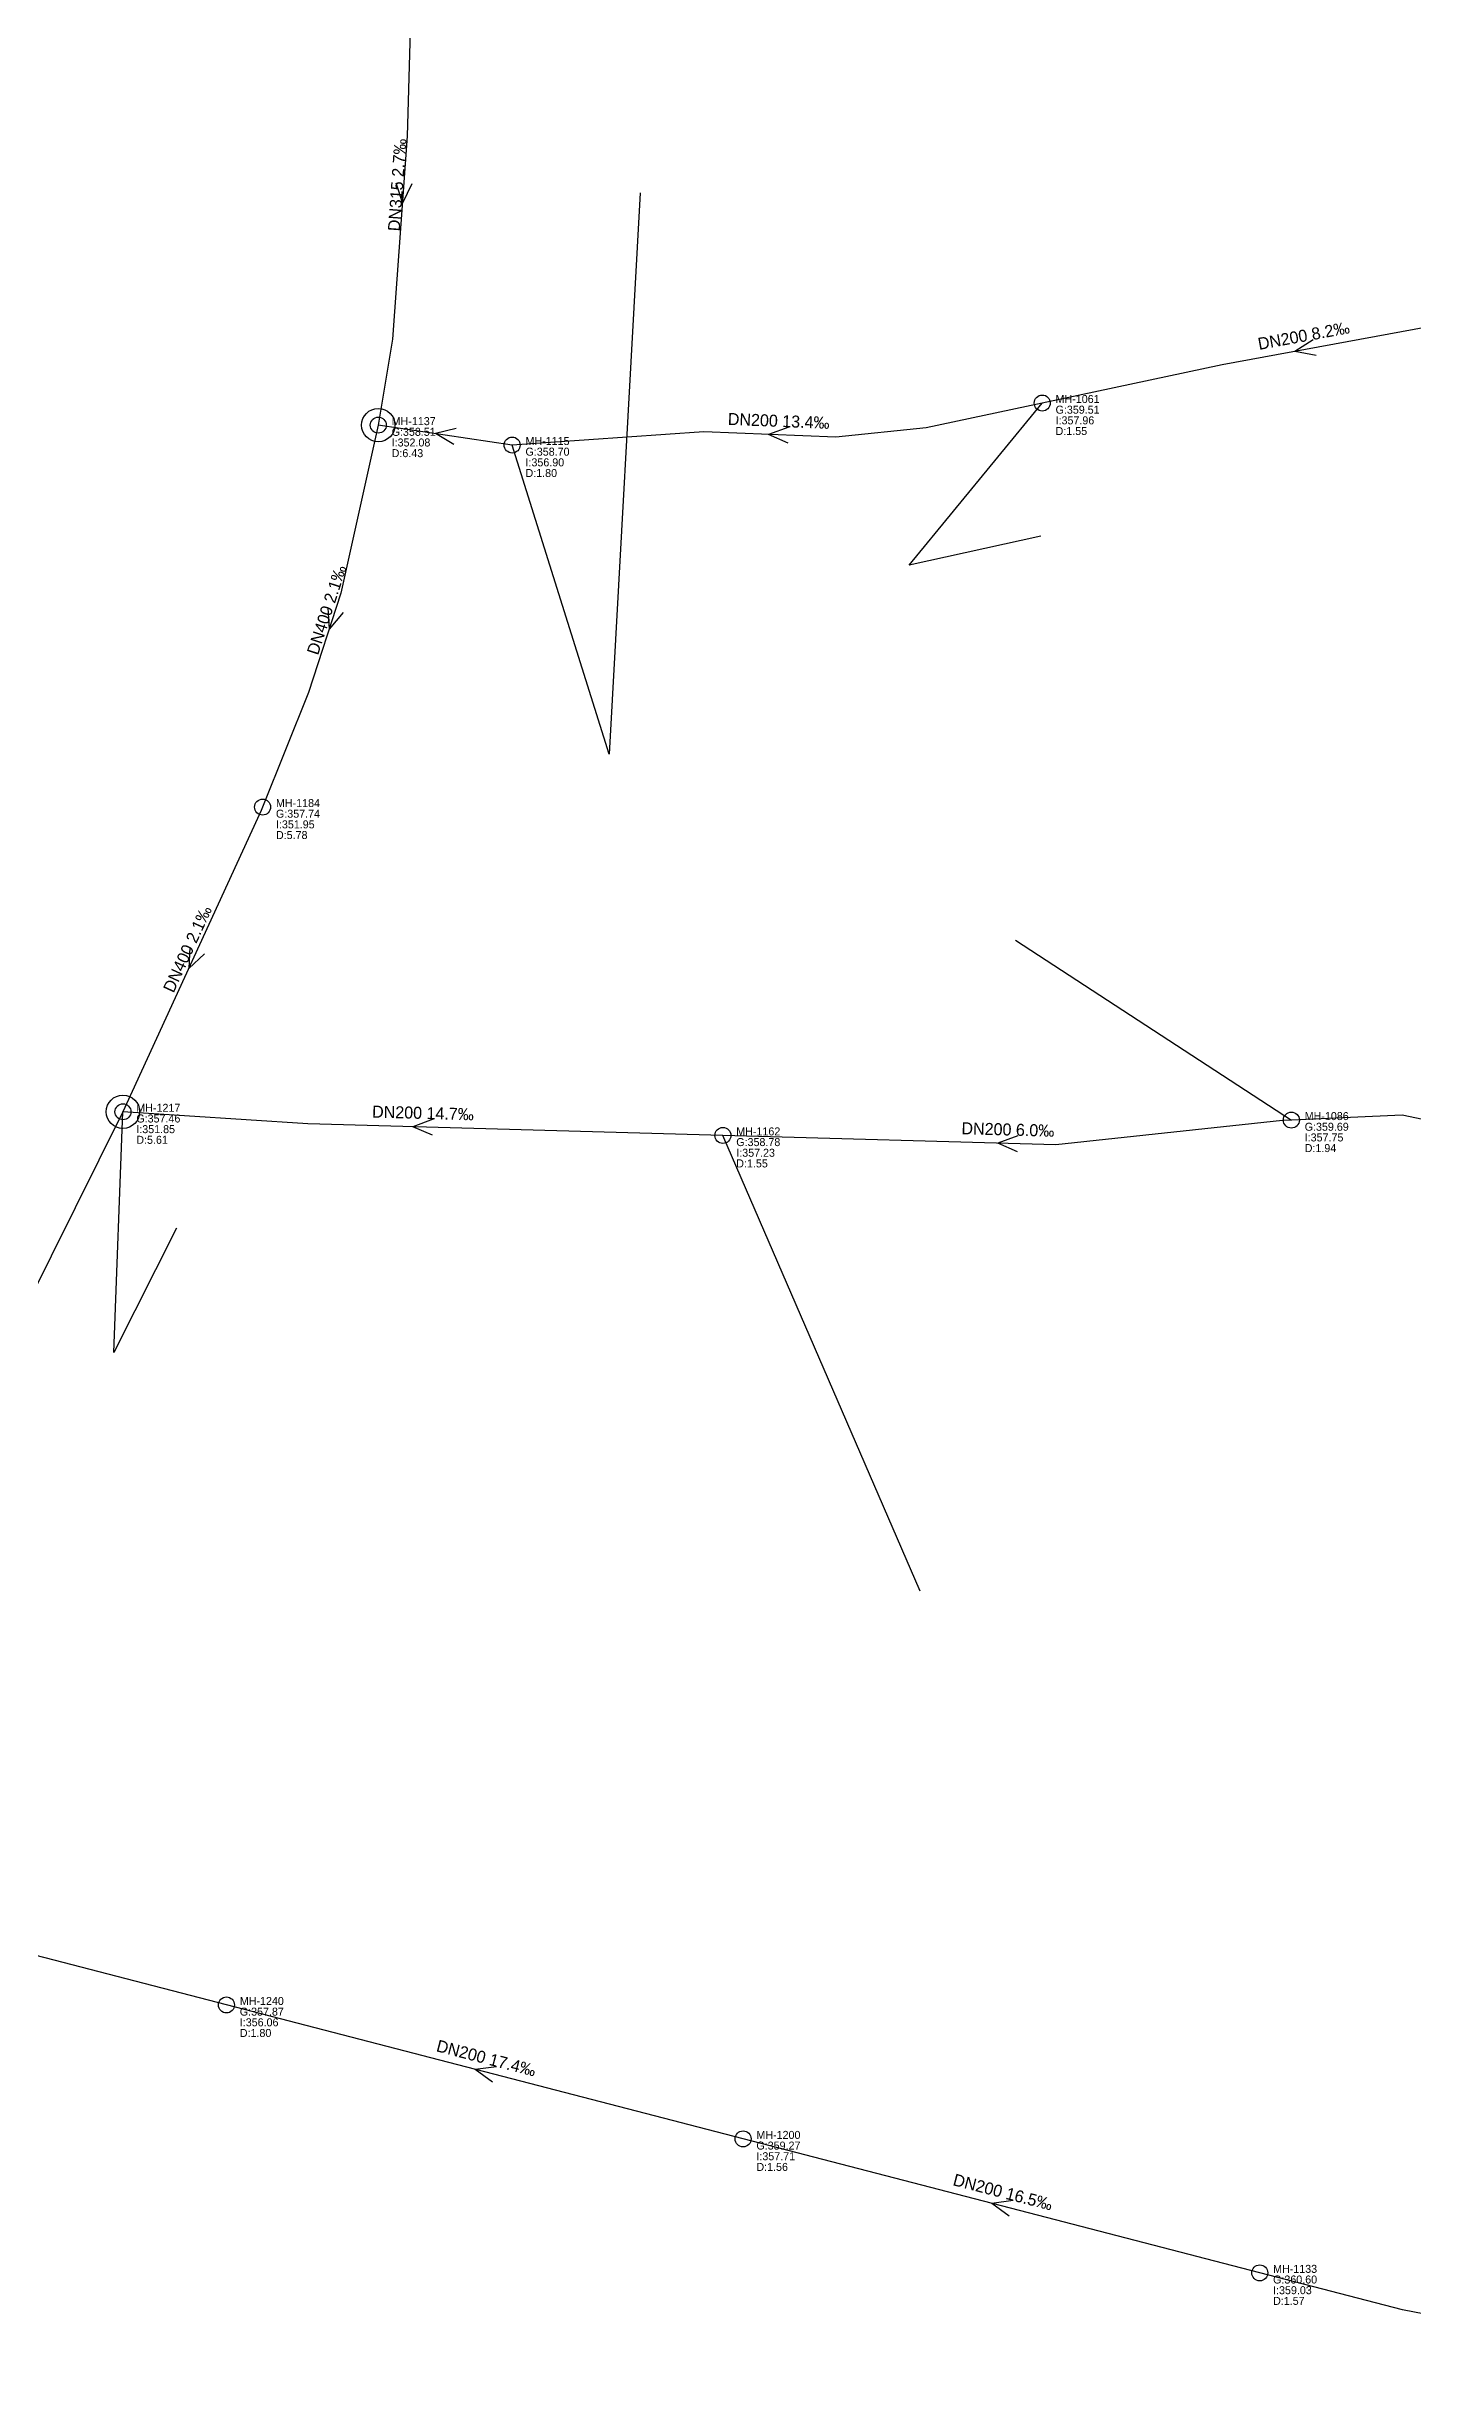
# Model space of a CAD drawing. Header units: metres. Extents: x 449900 to 451990, y 2566732 to 2570847.
# Drawn here: x 450915.5 to 451120.2, y 2568317 to 2568667 of the extents above; entities that cross this region are included whole.
import ezdxf
from ezdxf.enums import TextEntityAlignment as Align

# ---------------------------------------------------------------- set-up
doc = ezdxf.new("R2010")
doc.units = ezdxf.units.M
for name, color, linetype in [('SEW-DROP', 6, 'Continuous'), ('SEW-LABEL', 2, 'Continuous'), ('SEW-MH', 7, 'Continuous'), ('SEW-MH-LABEL', 8, 'Continuous'), ('SEW-PIPE-DN200', 3, 'Continuous'), ('SEW-PIPE-DN315', 5, 'Continuous'), ('SEW-PIPE-DN400', 6, 'Continuous'), ('SEW-RIDER', 8, 'Continuous')]:
    doc.layers.add(name, color=color, linetype=linetype)

msp = doc.modelspace()

# ---------------------------------------------------------------- linework, layer by layer
at = {"layer": 'SEW-DROP'}
for centre in [(450965.21, 2568610.23), (450926.94, 2568507.24)]:
    msp.add_circle(centre, 2.5, dxfattribs=at)
at = {"layer": 'SEW-LABEL'}
for p, q in [((450967.84, 2568646.58), (450968.82, 2568643.5)), ((450970.24, 2568646.41), (450968.82, 2568643.5)), ((451105.33, 2568623.02), (451102.6, 2568621.29)), ((451105.77, 2568620.66), (451102.6, 2568621.29)), ((450976.9, 2568609.71), (450973.76, 2568608.96)), ((450976.55, 2568607.33), (450973.76, 2568608.96)), ((451026.74, 2568609.91), (451023.7, 2568608.83)), ((451026.65, 2568607.51), (451023.7, 2568608.83)), ((450957.64, 2568582.85), (450957.85, 2568579.63)), ((450959.92, 2568582.11), (450957.85, 2568579.63)), ((450936.95, 2568531.95), (450936.79, 2568528.73)), ((450939.14, 2568530.95), (450936.79, 2568528.73)), ((450973.41, 2568506.13), (450970.38, 2568505.01)), ((450973.34, 2568503.73), (450970.38, 2568505.01)), ((451061.08, 2568503.65), (451058.05, 2568502.53)), ((451061.02, 2568501.25), (451058.05, 2568502.53)), ((450982.92, 2568364.02), (450979.71, 2568363.62)), ((450982.32, 2568361.7), (450979.71, 2568363.62)), ((451060.36, 2568343.93), (451057.15, 2568343.52)), ((451059.75, 2568341.61), (451057.15, 2568343.52))]:
    msp.add_line(p, q, dxfattribs=at)
at = {"layer": 'SEW-MH'}
for centre in [(451064.72, 2568613.55), (450965.21, 2568610.23), (450985.27, 2568607.25), (450947.87, 2568552.95), (450926.94, 2568507.24), (451102.06, 2568506), (451016.86, 2568503.7), (450942.45, 2568373.28), (451019.88, 2568353.19), (451097.32, 2568333.1)]:
    msp.add_circle(centre, 1.2, dxfattribs=at)
at = {"layer": 'SEW-PIPE-DN200'}
for points in [[(451143.57, 2568628.84), (451091.68, 2568619.28), (451064.72, 2568613.55)], [(451064.72, 2568613.55), (451047.33, 2568609.85), (451033.78, 2568608.43), (451014.02, 2568609.21), (450985.27, 2568607.25)], [(450985.27, 2568607.25), (450965.21, 2568610.23)], [(451016.86, 2568503.7), (450954.67, 2568505.46), (450926.94, 2568507.24), (450926.94, 2568507.24)], [(451200.83, 2568502.54), (451174.66, 2568497.9), (451153.26, 2568499.5), (451118.66, 2568506.73), (451102.06, 2568506)], [(451102.06, 2568506), (451100.72, 2568505.94), (451066.75, 2568502.29), (451016.86, 2568503.7)], [(450942.45, 2568373.28), (450887.83, 2568387.46), (450866.01, 2568396.38)], [(451019.88, 2568353.19), (450942.45, 2568373.28)], [(451097.32, 2568333.1), (451019.88, 2568353.19)], [(451173.26, 2568316.98), (451118.71, 2568327.55), (451097.32, 2568333.1)]]:
    msp.add_lwpolyline(points, dxfattribs=at)
at = {"layer": 'SEW-PIPE-DN315'}
msp.add_lwpolyline([(450970.3, 2568679.97), (450969.55, 2568653.58), (450967.36, 2568623.15), (450965.21, 2568610.23)], dxfattribs=at)
at = {"layer": 'SEW-PIPE-DN400'}
for points in [[(450965.21, 2568610.23), (450959.6, 2568585.01), (450954.77, 2568570.14), (450947.87, 2568552.95)], [(450947.87, 2568552.95), (450947.66, 2568552.42), (450926.94, 2568507.24)], [(450926.94, 2568507.24), (450905.41, 2568463.92), (450894.51, 2568445.25)]]:
    msp.add_lwpolyline(points, dxfattribs=at)
at = {"layer": 'SEW-RIDER'}
for points in [[(451004.47, 2568645.06), (450999.82, 2568560.88), (450985.27, 2568607.25)], [(451064.53, 2568593.57), (451044.76, 2568589.25), (451064.72, 2568613.55)], [(451060.73, 2568532.99), (451102.06, 2568506)], [(450934.96, 2568489.8), (450925.55, 2568471.14), (450926.94, 2568507.24)], [(451046.43, 2568435.32), (451016.86, 2568503.7)]]:
    msp.add_lwpolyline(points, dxfattribs=at)

# ---------------------------------------------------------------- texts
at = {"layer": 'SEW-LABEL'}
for s, rotation, p in [('DN315 2.7‰', 85.8861, (450968.93, 2568646.2)), ('DN200 8.2‰', 10.4387, (451104.07, 2568622.77)), ('DN200 13.4‰', 357.7137, (451025.19, 2568609.97)), ('DN400 2.1‰', 72.0036, (450958.32, 2568582.25)), ('DN400 2.1‰', 65.3629, (450937.42, 2568531.29)), ('DN200 14.7‰', 358.3773, (450971.88, 2568506.17)), ('DN200 6.0‰', 358.3773, (451059.55, 2568503.69)), ('DN200 17.4‰', 345.4541, (450981.17, 2568364.44)), ('DN200 16.5‰', 345.4541, (451058.6, 2568344.35))]:
    msp.add_text(s, height=1.8, rotation=rotation, dxfattribs=at).set_placement(p, align=Align.CENTER)
at = {"layer": 'SEW-MH-LABEL'}
for s, p in [('MH-1061', (451066.72, 2568613.55)), ('MH-1137', (450967.21, 2568610.23)), ('G:359.51', (451066.72, 2568611.95)), ('I:357.96', (451066.72, 2568610.35)), ('G:358.51', (450967.21, 2568608.63)), ('I:352.08', (450967.21, 2568607.03)), ('MH-1115', (450987.27, 2568607.25)), ('D:1.55', (451066.72, 2568608.75)), ('D:6.43', (450967.21, 2568605.43)), ('G:358.70', (450987.27, 2568605.65)), ('I:356.90', (450987.27, 2568604.05)), ('D:1.80', (450987.27, 2568602.45)), ('G:357.74', (450949.87, 2568551.35)), ('MH-1184', (450949.87, 2568552.95)), ('D:5.78', (450949.87, 2568548.15)), ('I:351.95', (450949.87, 2568549.75)), ('G:357.46', (450928.94, 2568505.64)), ('MH-1217', (450928.94, 2568507.24)), ('MH-1086', (451104.06, 2568506)), ('D:5.61', (450928.94, 2568502.44)), ('I:351.85', (450928.94, 2568504.04)), ('G:358.78', (451018.86, 2568502.1)), ('MH-1162', (451018.86, 2568503.7)), ('G:359.69', (451104.06, 2568504.4)), ('I:357.75', (451104.06, 2568502.8)), ('D:1.55', (451018.86, 2568498.9)), ('I:357.23', (451018.86, 2568500.5)), ('D:1.94', (451104.06, 2568501.2)), ('MH-1240', (450944.45, 2568373.28)), ('G:357.87', (450944.45, 2568371.68)), ('I:356.06', (450944.45, 2568370.08)), ('D:1.80', (450944.45, 2568368.48)), ('G:359.27', (451021.88, 2568351.59)), ('MH-1200', (451021.88, 2568353.19)), ('D:1.56', (451021.88, 2568348.39)), ('I:357.71', (451021.88, 2568349.99)), ('G:360.60', (451099.32, 2568331.5)), ('MH-1133', (451099.32, 2568333.1)), ('D:1.57', (451099.32, 2568328.3)), ('I:359.03', (451099.32, 2568329.9))]:
    msp.add_text(s, height=1.2, dxfattribs=at).set_placement(p)

doc.saveas('drawing.dxf')
